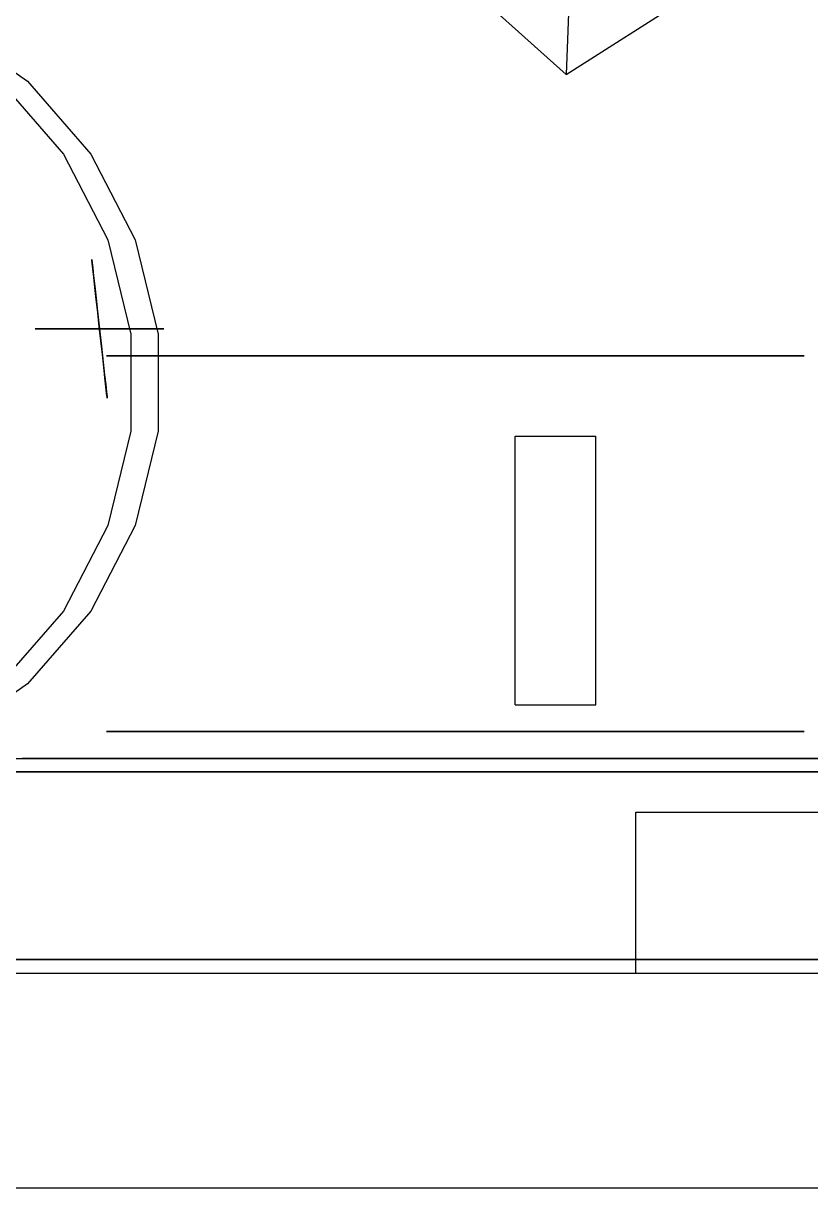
# Model space of a CAD drawing. Header units: millimetres. Extents: x -1355 to 669, y -1138 to 733.
# Drawn here: x 285.58 to 300.26, y 105 to 126.7 of the extents above; entities that cross this region are included whole.
import ezdxf

# ---------------------------------------------------------------- set-up
doc = ezdxf.new("R2010")
doc.units = ezdxf.units.MM
doc.layers.add('HIDDEN', color=8, linetype='Continuous')

msp = doc.modelspace()

# ---------------------------------------------------------------- linework, layer by layer
at = {"layer": 'HIDDEN'}
for points in [[(276.696, 142.739), (295.696, 125.739)], [(295.696, 125.739), (300.236, 128.627)], [(295.764, 127.373), (295.696, 125.739)], [(284.19, 126.641), (285.656, 125.614)], [(285.146, 125.614), (286.328, 124.26)], [(285.656, 125.614), (286.838, 124.26)], [(286.328, 124.26), (287.156, 122.66)], [(286.838, 124.26), (287.666, 122.66)], [(287.156, 122.66), (287.582, 120.904)], [(287.666, 122.66), (288.092, 120.904)], [(286.856, 122.292), (286.857, 122.287)], [(286.857, 122.283), (286.856, 122.292)], [(286.857, 122.287), (286.863, 122.237)], [(286.864, 122.226), (286.857, 122.283)], [(286.863, 122.237), (286.874, 122.136)], [(286.876, 122.119), (286.864, 122.226)], [(286.874, 122.136), (286.89, 121.988)], [(286.893, 121.965), (286.876, 122.119)], [(286.89, 121.988), (286.911, 121.799)], [(286.914, 121.772), (286.893, 121.965)], [(286.911, 121.799), (286.936, 121.577)], [(286.939, 121.546), (286.914, 121.772)], [(286.936, 121.577), (286.963, 121.333)], [(286.967, 121.298), (286.939, 121.546)], [(286.963, 121.333), (286.981, 121.167)], [(286.996, 121.038), (286.967, 121.298)], [(286.981, 121.167), (287, 121)], [(285.8, 121), (285.809, 121)], [(285.809, 121), (285.8, 121)], [(285.809, 121), (285.878, 121)], [(285.878, 121), (285.809, 121)], [(285.878, 121), (286.012, 121)], [(286.012, 121), (285.878, 121)], [(286.012, 121), (286.204, 121)], [(286.204, 121), (286.012, 121)], [(286.204, 121), (286.442, 121)], [(286.442, 121), (286.204, 121)], [(286.442, 121), (286.713, 121)], [(286.713, 121), (286.442, 121)], [(286.713, 121), (287, 121)], [(287, 121), (286.713, 121)], [(287.025, 120.776), (286.996, 121.038)], [(287.287, 121), (287, 121)], [(287, 121), (287.287, 121)], [(287, 121), (287.035, 120.682)], [(287.558, 121), (287.287, 121)], [(287.287, 121), (287.558, 121)], [(287.796, 121), (287.558, 121)], [(287.558, 121), (287.796, 121)], [(287.582, 120.904), (287.582, 119.096)], [(287.988, 121), (287.796, 121)], [(287.796, 121), (287.988, 121)], [(288.122, 121), (287.988, 121)], [(287.988, 121), (288.122, 121)], [(288.092, 120.904), (288.092, 119.096)], [(288.191, 121), (288.122, 121)], [(288.122, 121), (288.191, 121)], [(288.2, 121), (288.191, 121)], [(288.191, 121), (288.2, 121)], [(287.053, 120.524), (287.025, 120.776)], [(287.035, 120.682), (287.069, 120.381)], [(287.079, 120.291), (287.053, 120.524)], [(287.132, 120.5), (287.144, 120.5)], [(287.175, 120.5), (287.132, 120.5)], [(287.144, 120.5), (287.311, 120.5)], [(287.4, 120.5), (287.175, 120.5)], [(287.311, 120.5), (287.665, 120.5)], [(287.807, 120.5), (287.4, 120.5)], [(287.665, 120.5), (288.186, 120.5)], [(288.373, 120.5), (287.807, 120.5)], [(288.186, 120.5), (288.843, 120.5)], [(289.064, 120.5), (288.373, 120.5)], [(288.843, 120.5), (289.598, 120.5)], [(289.84, 120.5), (289.064, 120.5)], [(289.598, 120.5), (290.408, 120.5)], [(290.657, 120.5), (289.84, 120.5)], [(290.408, 120.5), (291.225, 120.5)], [(291.467, 120.5), (290.657, 120.5)], [(291.225, 120.5), (292.001, 120.5)], [(292.222, 120.5), (291.467, 120.5)], [(291.822, 120.5), (291.834, 120.5)], [(291.864, 120.5), (291.822, 120.5)], [(291.834, 120.5), (292.001, 120.5)], [(292.089, 120.5), (291.864, 120.5)], [(292.001, 120.5), (292.692, 120.5)], [(292.001, 120.5), (292.355, 120.5)], [(292.496, 120.5), (292.089, 120.5)], [(292.879, 120.5), (292.222, 120.5)], [(292.355, 120.5), (292.875, 120.5)], [(293.062, 120.5), (292.496, 120.5)], [(292.692, 120.5), (293.258, 120.5)], [(292.875, 120.5), (293.532, 120.5)], [(293.4, 120.5), (292.879, 120.5)], [(293.753, 120.5), (293.062, 120.5)], [(293.258, 120.5), (293.665, 120.5)], [(293.337, 120.5), (293.349, 120.5)], [(293.38, 120.5), (293.337, 120.5)], [(293.349, 120.5), (293.516, 120.5)], [(293.605, 120.5), (293.38, 120.5)], [(293.754, 120.5), (293.4, 120.5)], [(293.516, 120.5), (293.87, 120.5)], [(293.532, 120.5), (294.288, 120.5)], [(294.012, 120.5), (293.605, 120.5)], [(293.665, 120.5), (293.89, 120.5)], [(294.53, 120.5), (293.753, 120.5)], [(293.92, 120.5), (293.754, 120.5)], [(293.87, 120.5), (294.391, 120.5)], [(293.89, 120.5), (293.932, 120.5)], [(293.932, 120.5), (293.92, 120.5)], [(294.578, 120.5), (294.012, 120.5)], [(294.288, 120.5), (295.097, 120.5)], [(294.391, 120.5), (295.048, 120.5)], [(295.346, 120.5), (294.53, 120.5)], [(295.269, 120.5), (294.578, 120.5)], [(295.048, 120.5), (295.803, 120.5)], [(295.097, 120.5), (295.914, 120.5)], [(296.045, 120.5), (295.269, 120.5)], [(296.156, 120.5), (295.346, 120.5)], [(295.803, 120.5), (296.613, 120.5)], [(295.914, 120.5), (296.69, 120.5)], [(296.862, 120.5), (296.045, 120.5)], [(296.911, 120.5), (296.156, 120.5)], [(296.613, 120.5), (297.43, 120.5)], [(296.69, 120.5), (297.382, 120.5)], [(297.672, 120.5), (296.862, 120.5)], [(297.568, 120.5), (296.911, 120.5)], [(297.382, 120.5), (297.947, 120.5)], [(297.43, 120.5), (298.206, 120.5)], [(298.089, 120.5), (297.568, 120.5)], [(298.427, 120.5), (297.672, 120.5)], [(297.947, 120.5), (298.354, 120.5)], [(298.443, 120.5), (298.089, 120.5)], [(298.206, 120.5), (298.897, 120.5)], [(298.354, 120.5), (298.58, 120.5)], [(299.084, 120.5), (298.427, 120.5)], [(298.61, 120.5), (298.443, 120.5)], [(298.58, 120.5), (298.622, 120.5)], [(298.622, 120.5), (298.61, 120.5)], [(298.897, 120.5), (299.463, 120.5)], [(299.605, 120.5), (299.084, 120.5)], [(299.463, 120.5), (299.87, 120.5)], [(299.959, 120.5), (299.605, 120.5)], [(299.87, 120.5), (300.095, 120.5)], [(300.125, 120.5), (299.959, 120.5)], [(300.095, 120.5), (300.137, 120.5)], [(300.137, 120.5), (300.125, 120.5)], [(287.069, 120.381), (287.095, 120.143)], [(287.101, 120.087), (287.079, 120.291)], [(287.095, 120.143), (287.115, 119.964)], [(287.12, 119.921), (287.101, 120.087)], [(287.115, 119.964), (287.13, 119.829)], [(287.133, 119.8), (287.12, 119.921)], [(287.13, 119.829), (287.14, 119.743)], [(287.141, 119.728), (287.133, 119.8)], [(287.14, 119.743), (287.144, 119.708)], [(287.144, 119.708), (287.141, 119.728)], [(287.144, 119.708), (287.144, 119.708)], [(287.582, 119.096), (287.156, 117.34)], [(288.092, 119.096), (287.666, 117.34)], [(294.75, 114), (294.75, 119)], [(294.75, 119), (296.25, 119)], [(294.75, 114), (294.75, 119)], [(294.75, 119), (296.25, 119)], [(296.25, 114), (296.25, 119)], [(296.25, 114), (296.25, 119)], [(287.156, 117.34), (286.328, 115.74)], [(287.666, 117.34), (286.838, 115.74)], [(286.328, 115.74), (285.146, 114.386)], [(286.838, 115.74), (285.656, 114.386)], [(285.656, 114.386), (284.19, 113.359)], [(294.75, 114), (296.25, 114)], [(294.75, 114), (296.25, 114)], [(287.132, 113.5), (287.144, 113.5)], [(287.175, 113.5), (287.132, 113.5)], [(287.144, 113.5), (287.311, 113.5)], [(287.4, 113.5), (287.175, 113.5)], [(287.311, 113.5), (287.665, 113.5)], [(287.807, 113.5), (287.4, 113.5)], [(287.665, 113.5), (288.186, 113.5)], [(288.373, 113.5), (287.807, 113.5)], [(288.186, 113.5), (288.843, 113.5)], [(289.064, 113.5), (288.373, 113.5)], [(288.843, 113.5), (289.598, 113.5)], [(289.84, 113.5), (289.064, 113.5)], [(289.598, 113.5), (290.408, 113.5)], [(290.657, 113.5), (289.84, 113.5)], [(290.408, 113.5), (291.225, 113.5)], [(291.467, 113.5), (290.657, 113.5)], [(291.225, 113.5), (292.001, 113.5)], [(292.222, 113.5), (291.467, 113.5)], [(291.822, 113.5), (291.834, 113.5)], [(291.864, 113.5), (291.822, 113.5)], [(291.834, 113.5), (292.001, 113.5)], [(292.089, 113.5), (291.864, 113.5)], [(292.001, 113.5), (292.692, 113.5)], [(292.001, 113.5), (292.355, 113.5)], [(292.496, 113.5), (292.089, 113.5)], [(292.879, 113.5), (292.222, 113.5)], [(292.355, 113.5), (292.875, 113.5)], [(293.062, 113.5), (292.496, 113.5)], [(292.692, 113.5), (293.258, 113.5)], [(292.875, 113.5), (293.532, 113.5)], [(293.4, 113.5), (292.879, 113.5)], [(293.753, 113.5), (293.062, 113.5)], [(293.258, 113.5), (293.665, 113.5)], [(293.337, 113.5), (293.349, 113.5)], [(293.38, 113.5), (293.337, 113.5)], [(293.349, 113.5), (293.516, 113.5)], [(293.605, 113.5), (293.38, 113.5)], [(293.754, 113.5), (293.4, 113.5)], [(293.516, 113.5), (293.87, 113.5)], [(293.532, 113.5), (294.288, 113.5)], [(294.012, 113.5), (293.605, 113.5)], [(293.665, 113.5), (293.89, 113.5)], [(294.53, 113.5), (293.753, 113.5)], [(293.92, 113.5), (293.754, 113.5)], [(293.87, 113.5), (294.391, 113.5)], [(293.89, 113.5), (293.932, 113.5)], [(293.932, 113.5), (293.92, 113.5)], [(294.578, 113.5), (294.012, 113.5)], [(294.288, 113.5), (295.097, 113.5)], [(294.391, 113.5), (295.048, 113.5)], [(295.346, 113.5), (294.53, 113.5)], [(295.269, 113.5), (294.578, 113.5)], [(295.048, 113.5), (295.803, 113.5)], [(295.097, 113.5), (295.914, 113.5)], [(296.045, 113.5), (295.269, 113.5)], [(296.156, 113.5), (295.346, 113.5)], [(295.803, 113.5), (296.613, 113.5)], [(295.914, 113.5), (296.69, 113.5)], [(296.862, 113.5), (296.045, 113.5)], [(296.911, 113.5), (296.156, 113.5)], [(296.613, 113.5), (297.43, 113.5)], [(296.69, 113.5), (297.382, 113.5)], [(297.672, 113.5), (296.862, 113.5)], [(297.568, 113.5), (296.911, 113.5)], [(297.382, 113.5), (297.947, 113.5)], [(297.43, 113.5), (298.206, 113.5)], [(298.089, 113.5), (297.568, 113.5)], [(298.427, 113.5), (297.672, 113.5)], [(297.947, 113.5), (298.354, 113.5)], [(298.443, 113.5), (298.089, 113.5)], [(298.206, 113.5), (298.897, 113.5)], [(298.354, 113.5), (298.58, 113.5)], [(299.084, 113.5), (298.427, 113.5)], [(298.61, 113.5), (298.443, 113.5)], [(298.58, 113.5), (298.622, 113.5)], [(298.622, 113.5), (298.61, 113.5)], [(298.897, 113.5), (299.463, 113.5)], [(299.605, 113.5), (299.084, 113.5)], [(299.463, 113.5), (299.87, 113.5)], [(299.959, 113.5), (299.605, 113.5)], [(299.87, 113.5), (300.095, 113.5)], [(300.125, 113.5), (299.959, 113.5)], [(300.095, 113.5), (300.137, 113.5)], [(300.137, 113.5), (300.125, 113.5)], [(285.035, 113), (286, 113)], [(286.555, 113), (285.558, 113)], [(285.641, 113), (285.705, 113)], [(285.65, 113), (285.641, 113)], [(285.839, 113), (285.65, 113)], [(285.705, 113), (286, 113)], [(286.26, 113), (285.839, 113)], [(286, 113), (287.01, 113)], [(286, 113), (286.518, 113)], [(286.889, 113), (286.26, 113)], [(286.332, 113), (286.347, 113)], [(286.384, 113), (286.332, 113)], [(286.347, 113), (286.553, 113)], [(286.663, 113), (286.384, 113)], [(286.518, 113), (287.23, 113)], [(286.553, 113), (286.991, 113)], [(287.565, 113), (286.555, 113)], [(287.166, 113), (286.663, 113)], [(287.69, 113), (286.889, 113)], [(286.991, 113), (287.634, 113)], [(287.01, 113), (288.007, 113)], [(287.864, 113), (287.166, 113)], [(287.23, 113), (288.093, 113)], [(288.53, 113), (287.565, 113)], [(287.634, 113), (288.446, 113)], [(288.616, 113), (287.69, 113)], [(288.718, 113), (287.864, 113)], [(288.007, 113), (288.933, 113)], [(288.093, 113), (289.058, 113)], [(288.446, 113), (289.378, 113)], [(289.393, 113), (288.53, 113)], [(289.613, 113), (288.616, 113)], [(289.677, 113), (288.718, 113)], [(288.933, 113), (289.734, 113)], [(289.058, 113), (290.068, 113)], [(289.378, 113), (290.378, 113)], [(290.105, 113), (289.393, 113)], [(290.624, 113), (289.613, 113)], [(290.686, 113), (289.677, 113)], [(289.734, 113), (290.363, 113)], [(290.068, 113), (291.065, 113)], [(290.623, 113), (290.105, 113)], [(290.196, 113), (290.26, 113)], [(290.205, 113), (290.196, 113)], [(290.394, 113), (290.205, 113)], [(290.26, 113), (290.555, 113)], [(290.363, 113), (290.785, 113)], [(290.378, 113), (291.387, 113)], [(290.815, 113), (290.394, 113)], [(290.555, 113), (291.074, 113)], [(290.918, 113), (290.623, 113)], [(291.588, 113), (290.624, 113)], [(291.686, 113), (290.686, 113)], [(290.785, 113), (290.973, 113)], [(291.445, 113), (290.815, 113)], [(290.983, 113), (290.918, 113)], [(290.973, 113), (290.983, 113)], [(291.022, 113), (291.037, 113)], [(291.074, 113), (291.022, 113)], [(291.037, 113), (291.243, 113)], [(291.065, 113), (291.991, 113)], [(291.074, 113), (291.785, 113)], [(291.352, 113), (291.074, 113)], [(291.243, 113), (291.68, 113)], [(291.855, 113), (291.352, 113)], [(291.387, 113), (292.347, 113)], [(292.246, 113), (291.445, 113)], [(292.452, 113), (291.588, 113)], [(291.68, 113), (292.323, 113)], [(292.619, 113), (291.686, 113)], [(291.785, 113), (292.648, 113)], [(292.554, 113), (291.855, 113)], [(291.991, 113), (292.792, 113)], [(293.171, 113), (292.246, 113)], [(292.323, 113), (293.135, 113)], [(292.347, 113), (293.2, 113)], [(293.163, 113), (292.452, 113)], [(292.537, 113), (292.552, 113)], [(292.589, 113), (292.537, 113)], [(292.552, 113), (292.758, 113)], [(293.408, 113), (292.554, 113)], [(292.868, 113), (292.589, 113)], [(293.431, 113), (292.619, 113)], [(292.648, 113), (293.613, 113)], [(292.758, 113), (293.196, 113)], [(292.792, 113), (293.421, 113)], [(293.371, 113), (292.868, 113)], [(293.135, 113), (294.068, 113)], [(293.681, 113), (293.163, 113)], [(294.169, 113), (293.171, 113)], [(293.196, 113), (293.839, 113)], [(293.2, 113), (293.899, 113)], [(294.069, 113), (293.371, 113)], [(294.367, 113), (293.408, 113)], [(293.421, 113), (293.843, 113)], [(294.074, 113), (293.431, 113)], [(293.613, 113), (294.623, 113)], [(293.977, 113), (293.681, 113)], [(293.839, 113), (294.651, 113)], [(293.843, 113), (294.031, 113)], [(293.899, 113), (294.402, 113)], [(294.041, 113), (293.977, 113)], [(294.031, 113), (294.041, 113)], [(294.068, 113), (295.068, 113)], [(294.923, 113), (294.069, 113)], [(294.511, 113), (294.074, 113)], [(295.179, 113), (294.169, 113)], [(295.376, 113), (294.367, 113)], [(294.402, 113), (294.68, 113)], [(294.718, 113), (294.511, 113)], [(294.623, 113), (295.62, 113)], [(294.651, 113), (295.584, 113)], [(294.68, 113), (294.732, 113)], [(294.732, 113), (294.718, 113)], [(295.883, 113), (294.923, 113)], [(295.068, 113), (296.077, 113)], [(296.144, 113), (295.179, 113)], [(296.376, 113), (295.376, 113)], [(295.584, 113), (296.583, 113)], [(295.62, 113), (296.546, 113)], [(296.891, 113), (295.883, 113)], [(296.077, 113), (297.036, 113)], [(297.007, 113), (296.144, 113)], [(297.309, 113), (296.376, 113)], [(296.546, 113), (297.347, 113)], [(296.583, 113), (297.592, 113)], [(297.891, 113), (296.891, 113)], [(297.718, 113), (297.007, 113)], [(297.036, 113), (297.89, 113)], [(298.12, 113), (297.309, 113)], [(297.347, 113), (297.977, 113)], [(297.579, 113), (297.643, 113)], [(297.588, 113), (297.579, 113)], [(297.777, 113), (297.588, 113)], [(297.592, 113), (298.552, 113)], [(297.643, 113), (297.938, 113)], [(298.237, 113), (297.718, 113)], [(298.198, 113), (297.777, 113)], [(297.89, 113), (298.589, 113)], [(298.824, 113), (297.891, 113)], [(297.938, 113), (298.457, 113)], [(297.977, 113), (298.398, 113)], [(298.763, 113), (298.12, 113)], [(298.828, 113), (298.198, 113)], [(298.532, 113), (298.237, 113)], [(298.398, 113), (298.587, 113)], [(298.457, 113), (299.168, 113)], [(298.596, 113), (298.532, 113)], [(298.552, 113), (299.405, 113)], [(298.587, 113), (298.596, 113)], [(298.589, 113), (299.092, 113)], [(299.201, 113), (298.763, 113)], [(299.636, 113), (298.824, 113)], [(299.629, 113), (298.828, 113)], [(299.092, 113), (299.37, 113)], [(299.168, 113), (300.031, 113)], [(299.407, 113), (299.201, 113)], [(299.37, 113), (299.422, 113)], [(299.405, 113), (300.104, 113)], [(299.422, 113), (299.407, 113)], [(300.555, 113), (299.629, 113)], [(300.279, 113), (299.636, 113)], [(300.031, 113), (300.996, 113)], [(300.104, 113), (300.607, 113)], [(286.028, 112.75), (281.982, 112.75)], [(283.642, 112.75), (288.216, 112.75)], [(284.157, 112.75), (286.448, 112.75)], [(287.365, 112.75), (284.729, 112.75)], [(291.176, 112.75), (286.028, 112.75)], [(286.448, 112.75), (289.817, 112.75)], [(291.025, 112.75), (287.365, 112.75)], [(288.216, 112.75), (293.765, 112.75)], [(289.817, 112.75), (294.069, 112.75)], [(295.497, 112.75), (291.025, 112.75)], [(297.129, 112.75), (291.176, 112.75)], [(293.765, 112.75), (299.967, 112.75)], [(294.069, 112.75), (298.955, 112.75)], [(300.522, 112.75), (295.497, 112.75)], [(303.538, 112.75), (297.129, 112.75)], [(298.955, 112.75), (304.193, 112.75)], [(299.967, 112.75), (306.462, 112.75)], [(297, 109), (297, 112)], [(297, 112), (313, 112)], [(297, 109), (297, 112)], [(297, 112), (313, 112)], [(286.028, 109.25), (281.982, 109.25)], [(283.642, 109.25), (288.216, 109.25)], [(284.157, 109.25), (286.448, 109.25)], [(287.365, 109.25), (284.729, 109.25)], [(291.176, 109.25), (286.028, 109.25)], [(286.448, 109.25), (289.817, 109.25)], [(291.025, 109.25), (287.365, 109.25)], [(288.216, 109.25), (293.765, 109.25)], [(289.817, 109.25), (294.069, 109.25)], [(295.497, 109.25), (291.025, 109.25)], [(297.129, 109.25), (291.176, 109.25)], [(293.765, 109.25), (299.967, 109.25)], [(294.069, 109.25), (298.955, 109.25)], [(300.522, 109.25), (295.497, 109.25)], [(303.538, 109.25), (297.129, 109.25)], [(298.955, 109.25), (304.193, 109.25)], [(299.967, 109.25), (306.462, 109.25)], [(250, 109), (360, 109)], [(250, 109), (360, 109)], [(253, 109), (357, 109)], [(253, 109), (357, 109)], [(253, 109), (357, 109)], [(253, 109), (357, 109)], [(297, 109), (313, 109)], [(297, 109), (313, 109)], [(250, 105), (360, 105)], [(250, 105), (360, 105)]]:
    msp.add_lwpolyline(points, dxfattribs=at)

doc.saveas('drawing.dxf')
